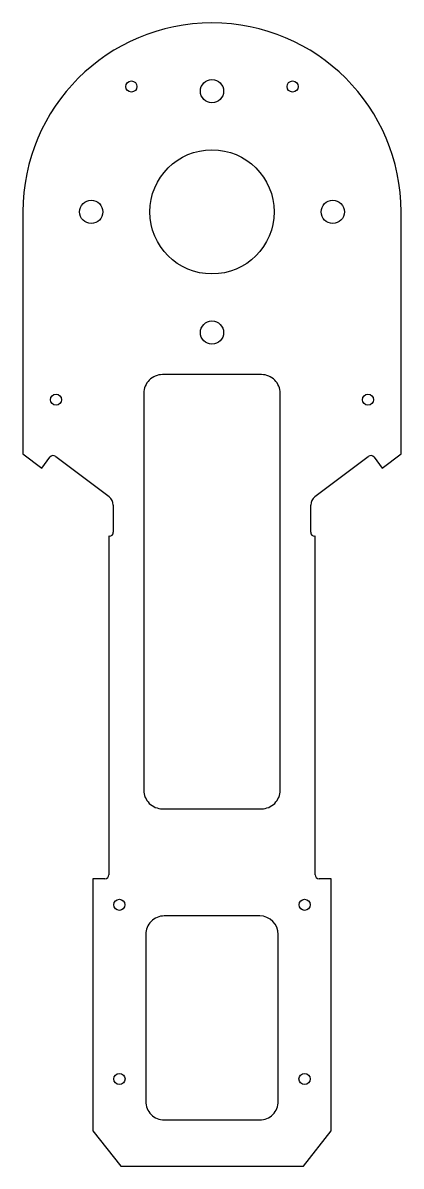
# Model space of a CAD drawing. Header units: millimetres. Extents: x -102 to 102, y -601 to 16.
import ezdxf

# ---------------------------------------------------------------- set-up
doc = ezdxf.new("R2010")
doc.units = ezdxf.units.MM
doc.header["$MEASUREMENT"] = 0

msp = doc.modelspace()

# ---------------------------------------------------------------- linework, layer by layer
for p, q in [((-101.93, -86.08), (-101.93, -216.58)), ((101.93, -216.58), (101.93, -86.08)), ((-101.93, -216.58), (-91.78, -224.23)), ((-91.78, -224.23), (-87.4, -218.42)), ((-84.25, -217.97), (-55.43, -239.68)), ((55.43, -239.68), (84.25, -217.97)), ((87.4, -218.42), (91.78, -224.23)), ((91.78, -224.23), (101.93, -216.58)), ((-53.18, -244.2), (-53.18, -258.79)), ((53.18, -258.79), (53.18, -244.2)), ((-55.43, -261.04), (-55.57, -261.04)), ((-55.57, -261.04), (-55.57, -443.56)), ((55.57, -261.04), (55.43, -261.04)), ((55.57, -443.56), (55.57, -261.04)), ((-57.82, -445.82), (-64.14, -445.81)), ((-64.14, -445.81), (-64.14, -581.7)), ((64.14, -445.82), (57.82, -445.82)), ((64.14, -581.75), (64.14, -445.82)), ((-64.14, -581.7), (-49.21, -600.75)), ((49.23, -600.75), (64.14, -581.75)), ((-49.21, -600.75), (49.23, -600.75))]:
    msp.add_line(p, q)
for points in [[(36.73, -398.02), (36.73, -183.87, 0.414214), (26.73, -173.87), (-26.73, -173.87, 0.414214), (-36.73, -183.87), (-36.73, -398.02, 0.414214), (-26.73, -408.02), (26.73, -408.02, 0.414214)], [(35.73, -565.81), (35.73, -475.82, 0.414213), (25.73, -465.82), (-25.73, -465.82, 0.414215), (-35.73, -475.82), (-35.73, -565.81, 0.414214), (-25.73, -575.81), (25.73, -575.81, 0.414214)]]:
    msp.add_lwpolyline(points, format="xyb", close=True)
for centre, radius in [((-43.44, -18.49), 3), ((0, -20.99), 6.25), ((43.44, -18.49), 3), ((0, -86.08), 33.5), ((-65.09, -86.08), 6.25), ((65.09, -86.08), 6.25), ((0, -151.17), 6.25), ((-84.07, -187.38), 3), ((84.07, -187.38), 3), ((-49.93, -459.82), 3), ((49.93, -459.82), 3), ((-49.89, -553.75), 3), ((49.88, -553.75), 3)]:
    msp.add_circle(centre, radius)
for centre, radius, start, end in [((0, -86.08), 101.93, 0, 180), ((-85.6, -219.77), 2.25, 53.00376, 143.00247), ((85.6, -219.77), 2.25, 36.99753, 126.99591), ((-59.31, -244.44), 6.13, 2.20634, 50.79613), ((59.31, -244.44), 6.13, 129.2039, 177.79366), ((-55.43, -258.79), 2.25, -90, 0), ((55.43, -258.79), 2.25, 180, 270), ((55.43, -258.79), 2.25, 269.99958, 270), ((-57.82, -443.57), 2.25, 270, 359.95876), ((-57.82, -443.56), 2.25, 359.85025, 359.99743), ((57.83, -443.56), 2.26, 180.09352, 269.77995)]:
    msp.add_arc(centre, radius, start, end)

doc.saveas('drawing.dxf')
